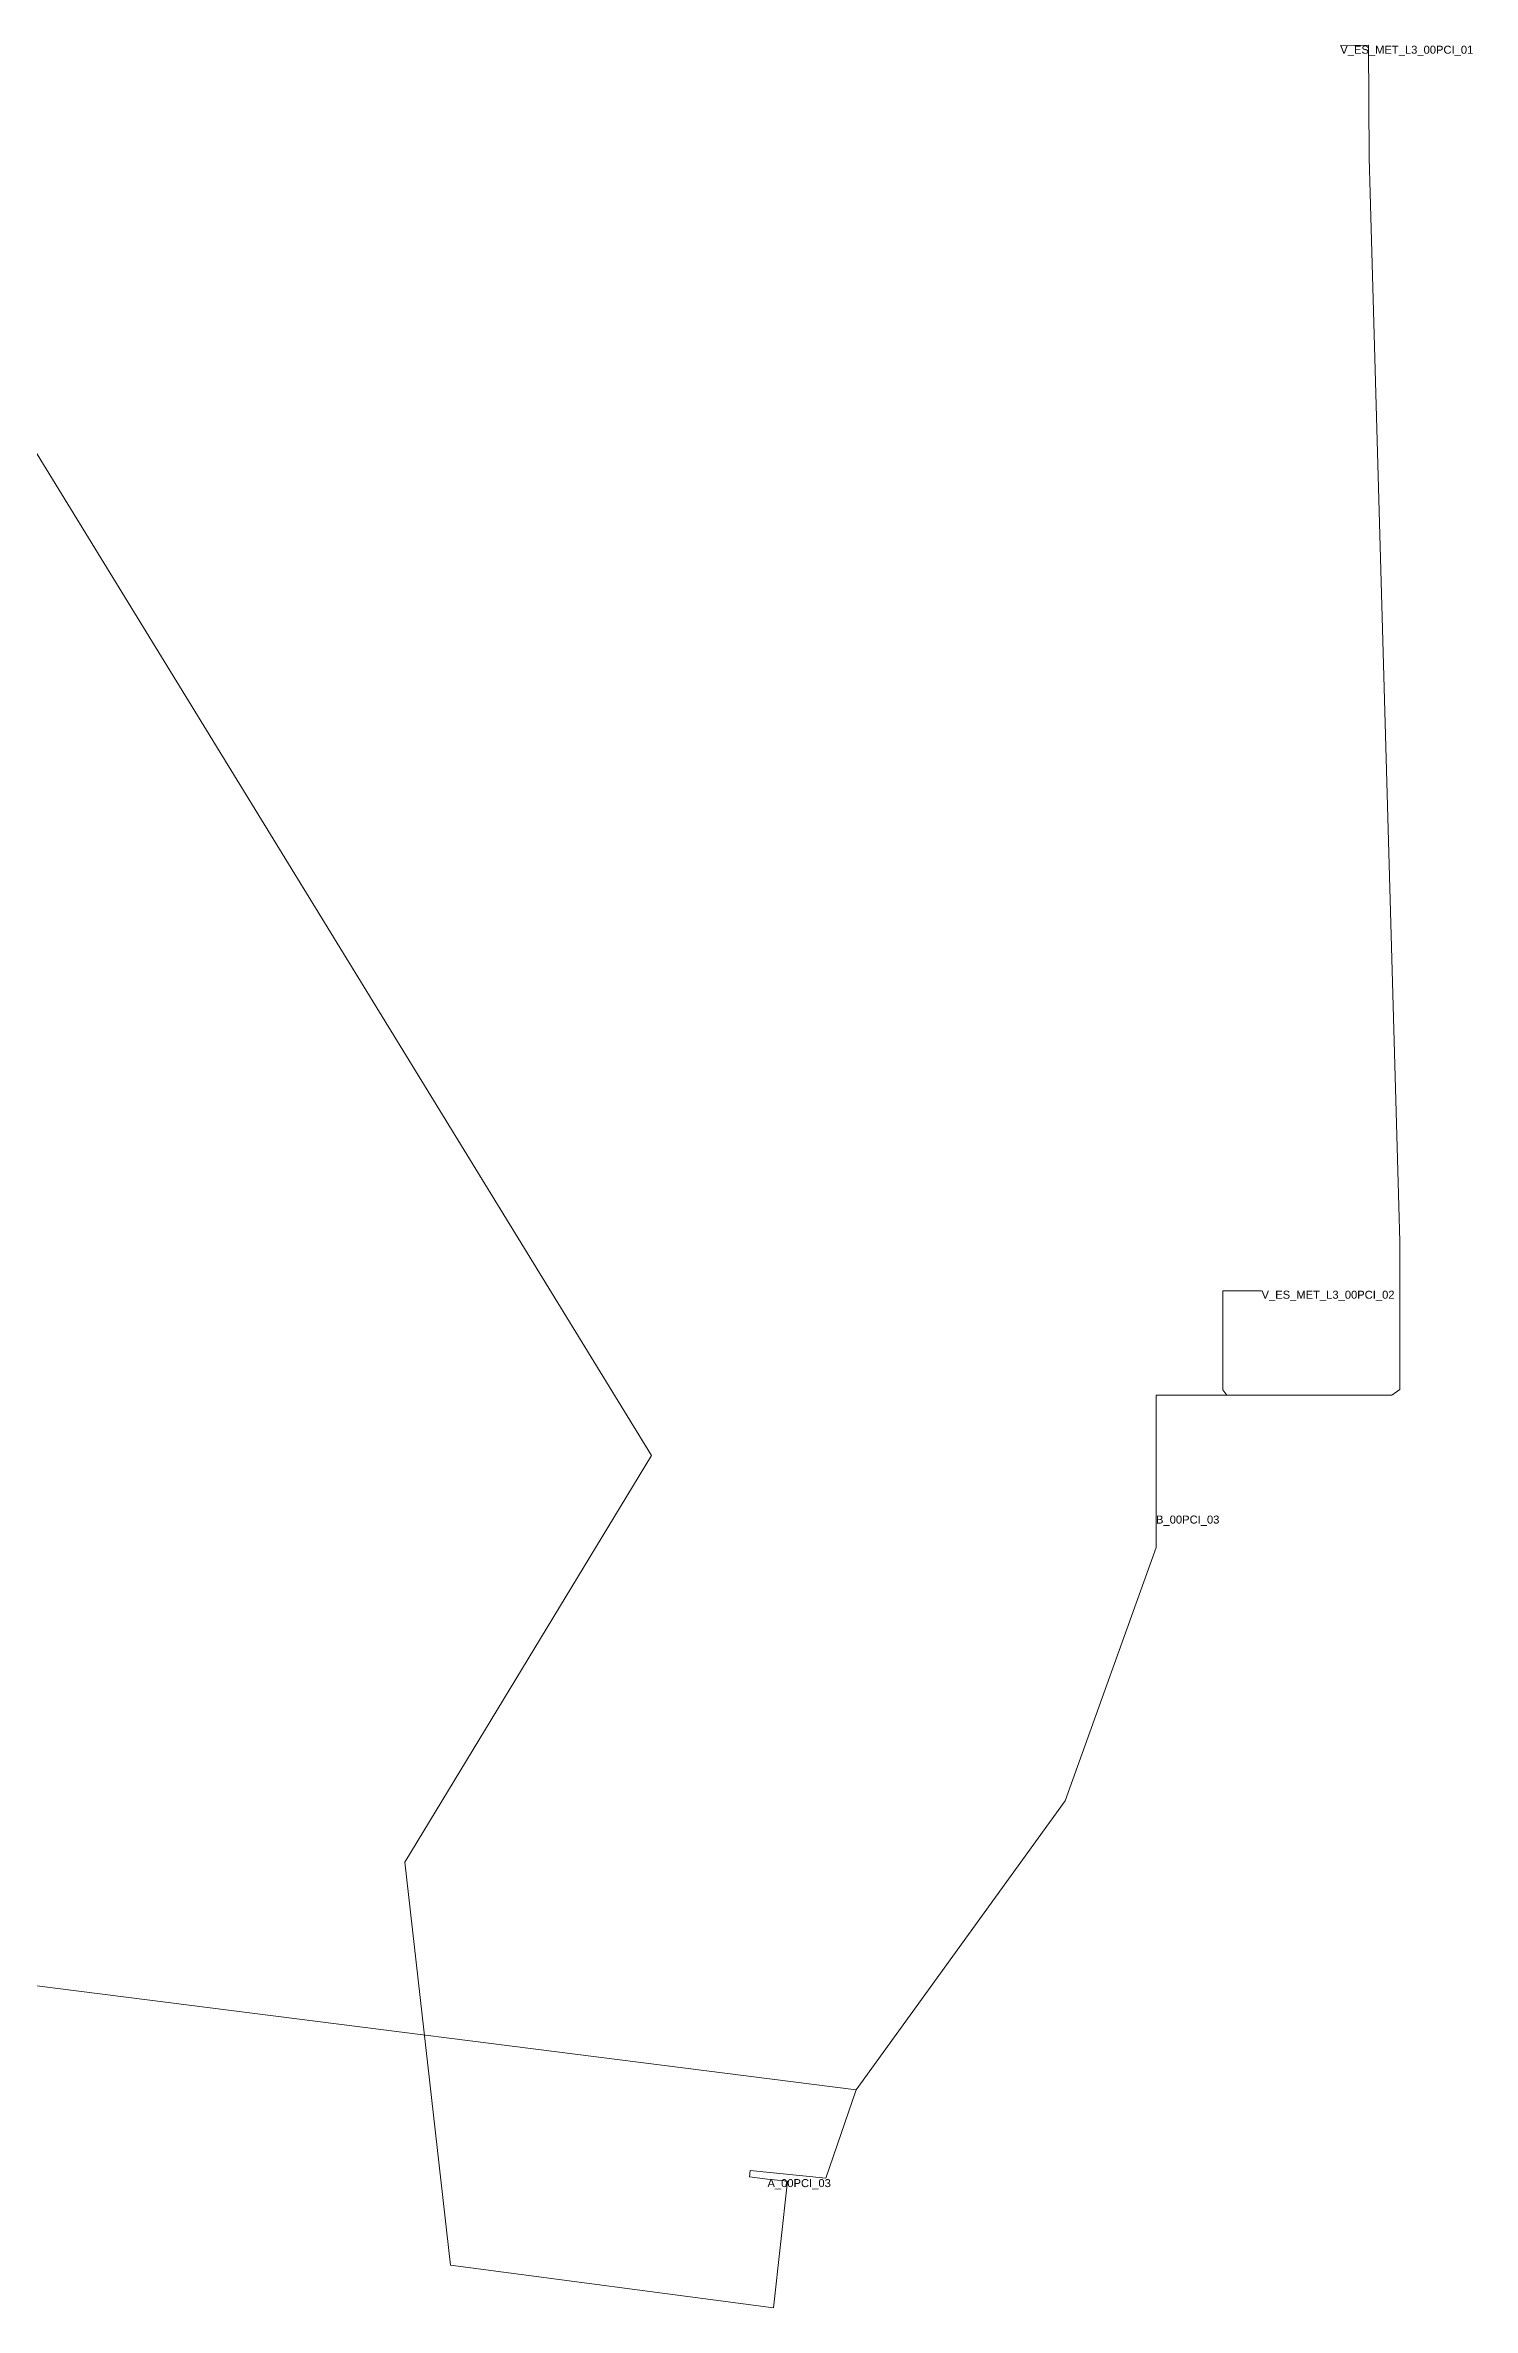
# Model space of a CAD drawing. Header units: metres. Extents: x 430405 to 430623, y 4581875 to 4582147.
# Drawn here: x 430533.8 to 430623, y 4581874.6 to 4582016 of the extents above; entities that cross this region are included whole.
import ezdxf
from ezdxf.enums import TextEntityAlignment as Align

# ---------------------------------------------------------------- set-up
doc = ezdxf.new("R2010")
doc.units = ezdxf.units.M
doc.header["$MEASUREMENT"] = 0
for name, color, linetype, lineweight, true_color in [('01_A_AccesTren_t', 40, 'Continuous', 0, 0xffd600), ('01_C_AccesExt_t', 251, 'Continuous', 0, 0x646464), ('01_C_CarrerHoritzontal_l', 251, 'Continuous', 0, 0x646464), ('01_I_Ascensor_l', 251, 'Continuous', 0, 0x646464), ('01_I_BarreraTarifaria_t', 251, 'Continuous', 0, 0x646464), ('01_I_Horitzontal_l', 251, 'Continuous', 0, 0x646464), ('01_I_Rampa_l', 251, 'Continuous', 0, 0x646464)]:
    doc.layers.add(name, color=color, linetype=linetype, lineweight=lineweight, true_color=true_color)
doc.styles.add('Style-Arial', font='arial.ttf')

msp = doc.modelspace()

# ---------------------------------------------------------------- linework, layer by layer
at = {"layer": '01_C_CarrerHoritzontal_l', "flags": 128}
msp.add_lwpolyline([(430531.657067, 4581993.199215), (430571.708994, 4581927.902709), (430556.302571, 4581902.493801), (430559.165026, 4581877.308895), (430579.332528, 4581874.6476), (430580.220254, 4581882.554387), (430578.960919, 4581882.684662)], dxfattribs=at)
at = {"layer": '01_I_Ascensor_l'}
for p, q in [((430607.668414, 4581931.67003, -10), (430607.147099, 4581931.67003, -10)), ((430607.407843, 4581931.995661, -20.119769), (430607.668414, 4581931.67003, -10)), ((430617.978762, 4581931.67003, -10), (430618.472653, 4581932.023512, -20.119769)), ((430577.831306, 4581882.825132), (430577.873317, 4581883.22771, -10))]:
    msp.add_line(p, q, dxfattribs=at)
at = {"layer": '01_I_Horitzontal_l'}
for p, q in [((430607.668414, 4581931.67003, -10), (430617.978762, 4581931.67003, -10)), ((430578.960919, 4581882.684662), (430577.831306, 4581882.825132))]:
    msp.add_line(p, q, dxfattribs=at)
at = {"layer": '01_I_Horitzontal_l', "flags": 128}
for points, elevation in [([(430618.472653, 4581932.023512), (430618.472653, 4581941.266658), (430616.561731, 4582008.960404), (430616.511067, 4582016.000871), (430615.631658, 4582015.98621)], -20.119769), ([(430608.587435, 4581938.187996), (430607.407843, 4581938.187996), (430607.407843, 4581931.995661)], -20.119769), ([(430603.238303, 4581924.140009), (430603.238303, 4581931.67003), (430607.147099, 4581931.67003)], -10), ([(430584.503706, 4581888.27178), (430597.562627, 4581906.319058), (430603.245047, 4581922.146463), (430603.238303, 4581924.140009)], -10), ([(430524.103484, 4581894.550145), (430526.028942, 4581894.298271), (430531.994356, 4581894.928927), (430584.503706, 4581888.27178)], -10), ([(430584.503706, 4581888.27178), (430582.600121, 4581882.734442), (430577.873317, 4581883.22771)], -10)]:
    msp.add_lwpolyline(points, dxfattribs=dict(at, elevation=elevation))
at = {"layer": '01_I_Rampa_l'}
for p, q in [((430615.631658, 4582015.98621, -20.119769), (430614.752249, 4582015.97155, -20.119769)), ((430609.831441, 4581938.187996, -20.119769), (430608.587435, 4581938.187996, -20.119769))]:
    msp.add_line(p, q, dxfattribs=at)

# ---------------------------------------------------------------- texts
at = {"layer": '01_A_AccesTren_t', "style": 'Style-Arial'}
for s, p in [('V_ES_MET_L3_00PCI_01', (430614.752249, 4582015.97155, -21.389769)), ('V_ES_MET_L3_00PCI_02', (430609.831441, 4581938.187996, -20.119769))]:
    msp.add_text(s, height=0.5, dxfattribs=at).set_placement(p, align=Align.TOP_LEFT)
at = {"layer": '01_C_AccesExt_t', "insert": (430578.960919, 4581882.684662), "char_height": 0.5, "attachment_point": 1, "line_spacing_factor": 1.2, "style": 'Style-Arial'}
msp.add_mtext('A_00PCI_03', dxfattribs=at)
at = {"layer": '01_I_BarreraTarifaria_t', "insert": (430603.238303, 4581924.140009, -10), "char_height": 0.5, "attachment_point": 1, "line_spacing_factor": 1.2, "style": 'Style-Arial'}
msp.add_mtext('B_00PCI_03', dxfattribs=at)

doc.saveas('drawing.dxf')
